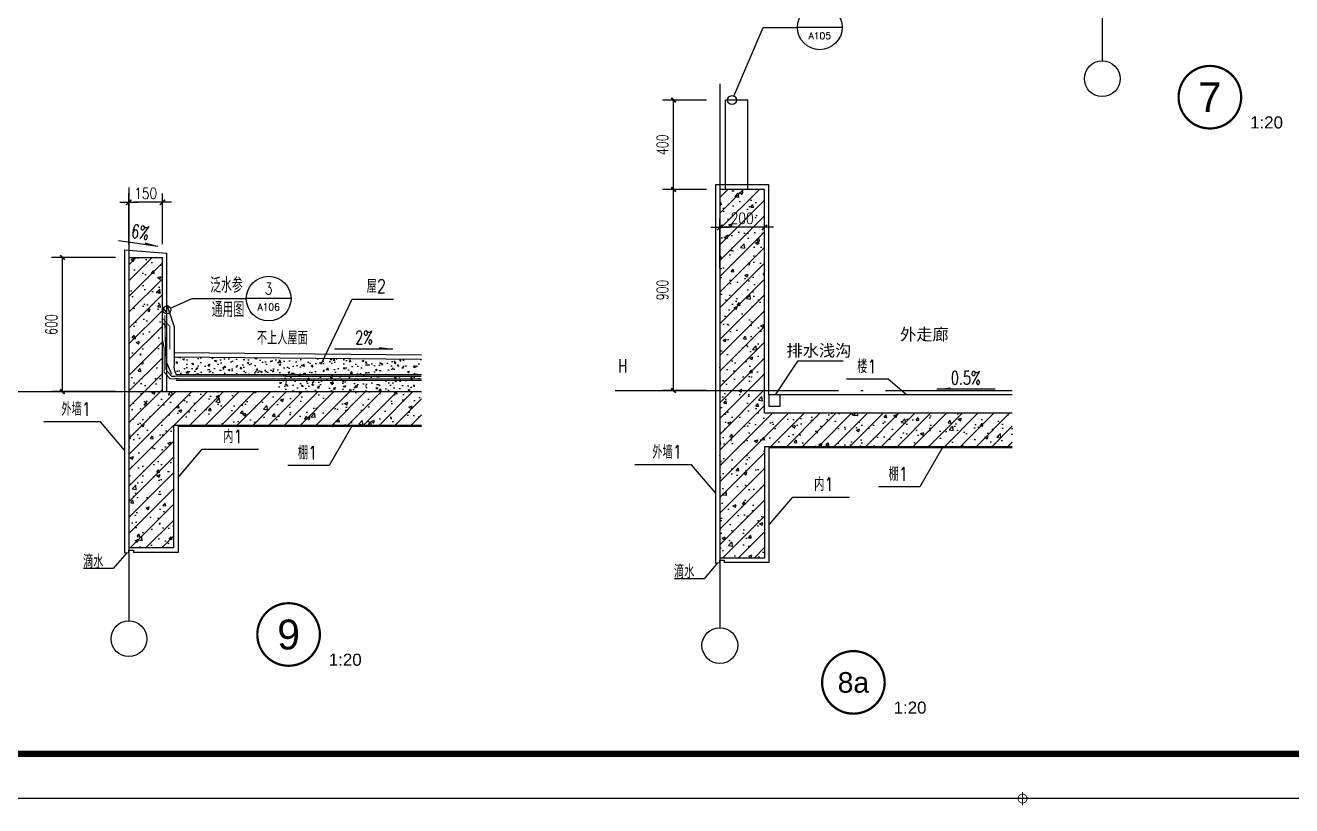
# Model space of a CAD drawing. Extents: x 447078 to 1776277, y 243534 to 519428.
# Drawn here: x 522942 to 528609, y 300907 to 304400 of the extents above; entities that cross this region are included whole.
import ezdxf
from ezdxf.enums import TextEntityAlignment as Align

# ---------------------------------------------------------------- set-up
doc = ezdxf.new("R2010")
doc.units = 0
doc.header["$LTSCALE"] = 1000
doc.header["$MEASUREMENT"] = 0
doc.linetypes.add('DASH', pattern=[0.35, 0.25, -0.1])
doc.linetypes.add('DOTE', pattern=[2.42, 2, -0.2, 0.02, -0.2])
doc.layers.get('Defpoints').update_dxf_attribs({"color": 2, "lineweight": 15})
for name, color, linetype in [('A-HRAL', 104, 'Continuous'), ('A-SURF', 6, 'Continuous'), ('A-WALL', 140, 'Continuous'), ('AXIS_TEXT', 7, 'Continuous'), ('COLUMN', 210, 'Continuous'), ('DIM_IDEN', 3, 'Continuous'), ('DIM_SYMB', 3, 'Continuous'), ('DOTE', 10, 'DOTE'), ('G-0-XREF', 2, 'Continuous'), ('G-GRID-DIMS', 123, 'Continuous'), ('PUB_DIM', 3, 'Continuous'), ('PUB_TEXT', 7, 'Continuous'), ('SURFACE', 6, 'Continuous'), ('Visible_line', 135, 'Continuous'), ('WALL', 130, 'Continuous'), ('图框CCDI_B0GA1+0.00$0$G-BORD', 3, 'Continuous'), ('填充', 8, 'Continuous'), ('节点大样$0$ANNO-TEXT', 33, 'Continuous')]:
    doc.layers.add(name, color=color, linetype=linetype)
doc.styles.add('_TCH_DIM', font='SIMPLEX', dxfattribs={"bigfont": 'GBCBIG'})
doc.styles.add('_TCH_DIM_T3', font='SIMPLEX', dxfattribs={"width": 0.705882, "bigfont": 'GBCBIG'})
doc.styles.add('_TCH_LABEL', font='COMPLEX', dxfattribs={"bigfont": 'GBCBIG'})
doc.styles.add('C-D_T0G_01', font='')
doc.styles.add('CCDI_T_G01', font='')
doc.styles.add('CCDI_T_G02', font='simplex.shx', dxfattribs={"width": 0.8, "bigfont": 'zjdz.shx'})
doc.styles.add('COMPLEX', font='COMPLEX')
doc.styles.get("Standard").update_dxf_attribs({"font": 'simsun.ttc'})
doc.styles.add('节点大样$0$CCDI-TOG-02', font='simplex.shx', dxfattribs={"width": 0.8, "bigfont": 'zjdz.shx'})
doc.styles.get('C-D_T0G_01').set_extended_font_data('Arial')
doc.styles.get('CCDI_T_G01').set_extended_font_data('Arial')
doc.dimstyles.new('_TCH_ARCH&&20', dxfattribs={"dimtxt": 51, "dimasz": 20, "dimexe": 50, "dimexo": 60, "dimgap": 24.5, "dimtad": 1, "dimdec": 0, "dimzin": 0, "dimdsep": 46, "dimtxsty": '_TCH_DIM_T3', "dimblk": 'ARCHTICK', "dimcen": 0.09, "dimclrt": 7, "dimazin": 2, "dimtfac": 1, "dimtdec": 0, "dimtix": 1, "dimtmove": 2, "dimatfit": 3, "dimfxl": 1, "dimtolj": 1, "dimtzin": 0, "dimarcsym": 0})
doc.dimstyles.new('CCDI_DIMN_20$0', dxfattribs={"dimscale": 0.2, "dimtxt": 250, "dimasz": 100, "dimexe": 200, "dimexo": 300, "dimgap": 75, "dimtad": 1, "dimdec": 0, "dimzin": 0, "dimdsep": 46, "dimtxsty": 'CCDI_T_G02', "dimblk": 'TICK-3', "dimcen": 0, "dimclrd": 256, "dimclre": 256, "dimclrt": 7, "dimazin": 0, "dimtfac": 0.5, "dimtdec": 0, "dimtix": 1, "dimtmove": 2, "dimatfit": 0, "dimldrblk": 'TICK-arow', "dimfxl": 200, "dimtvp": 1, "dimtolj": 1, "dimtzin": 0, "dimlwd": -1, "dimlwe": -1, "dimarcsym": 0})

# ---------------------------------------------------------------- blocks, each defined once
blk = doc.blocks.new('_AXISO')
blk.add_circle((0, 0), 0.5)
at = {"layer": 'AXIS_TEXT', "style": 'COMPLEX', "width": 1.041667}
blk.add_attdef('A', text='', height=0.56, dxfattribs=at).set_placement((-0.25, -0.28), (0.25, -0.28), align=Align.FIT)
blk = doc.blocks.new('图框CCDI_B0GA1+0.00$0$MidPoitent')
at = {"const_width": 0.18}
for points in [[(-1.5, 0), (1.5, 0)], [(0, -1.5), (0, 1.5)]]:
    blk.add_lwpolyline(points, dxfattribs=at)
blk.add_lwpolyline([(0, -1, 1), (0, 1, 1), (0, -1, 1)], format="xyb", dxfattribs=at)
blk = doc.blocks.new('图框CCDI_B0GA1+0.00')
at = {"layer": '图框CCDI_B0GA1+0.00$0$G-BORD'}
blk.add_lwpolyline([(0, 59400), (84100, 59400), (84100, 0), (0, 0)], close=True, dxfattribs=at)
at = {"layer": '图框CCDI_B0GA1+0.00$0$G-BORD', "const_width": 140}
blk.add_lwpolyline([(3300, 58400), (83100, 58400), (83100, 1000), (3300, 1000)], close=True, dxfattribs=at)
at = {"layer": '图框CCDI_B0GA1+0.00$0$G-BORD', "xscale": 100, "yscale": 100, "zscale": 100}
blk.add_blockref('图框CCDI_B0GA1+0.00$0$MidPoitent', (42050, 0), dxfattribs=at)
blk = doc.blocks.new('TICK-3')
blk.add_line((2, 0), (-2, 0))
at = {"const_width": 0.3}
blk.add_lwpolyline([(0.6, 0.6), (-0.6, -0.6)], dxfattribs=at)
blk = doc.blocks.new('*D3683')
at = {"layer": 'Defpoints', "color": 0}
for p in [(523405.2, 303608.2), (523405.2, 303360.9), (523555.2, 303360.9)]:
    blk.add_point(p, dxfattribs=at)
at = {"layer": 'PUB_DIM'}
for p, q in [((523405.2, 303420.9), (523405.2, 303648.2)), ((523555.2, 303420.9), (523555.2, 303648.2)), ((523535.2, 303608.2), (523425.2, 303608.2))]:
    blk.add_line(p, q, dxfattribs=at)
at = {"layer": 'PUB_DIM', "xscale": 20, "yscale": 20, "zscale": 20, "rotation": 180}
blk.add_blockref('TICK-3', (523405.2, 303608.2), dxfattribs=at)
at = {"layer": 'PUB_DIM', "xscale": 20, "yscale": 20, "zscale": 20}
blk.add_blockref('TICK-3', (523555.2, 303608.2), dxfattribs=at)
at = {"layer": 'PUB_DIM', "color": 7, "insert": (523480.2, 303648.2), "char_height": 50, "attachment_point": 5, "style": 'CCDI_T_G02'}
blk.add_mtext('\\A1;150', dxfattribs=at)
blk = doc.blocks.new('TICK-arow')
blk.add_line((-1, 0), (0, 0))
blk.add_lwpolyline([(0, 0, 0, 1, 0), (-3, 0, 0, 0, 0)], format="xyseb")
blk = doc.blocks.new('*D3673')
at = {"layer": 'Defpoints', "color": 0}
for p in [(526050, 303496.3), (526050, 303253.5), (526250, 303253.5)]:
    blk.add_point(p, dxfattribs=at)
at = {"layer": 'PUB_DIM'}
for p, q in [((526050, 303313.5), (526050, 303536.3)), ((526250, 303313.5), (526250, 303536.3)), ((526230, 303496.3), (526070, 303496.3))]:
    blk.add_line(p, q, dxfattribs=at)
at = {"layer": 'PUB_DIM', "xscale": 20, "yscale": 20, "zscale": 20, "rotation": 180}
blk.add_blockref('TICK-3', (526050, 303496.3), dxfattribs=at)
at = {"layer": 'PUB_DIM', "xscale": 20, "yscale": 20, "zscale": 20}
blk.add_blockref('TICK-3', (526250, 303496.3), dxfattribs=at)
at = {"layer": 'PUB_DIM', "color": 7, "insert": (526150, 303536.3), "char_height": 50, "attachment_point": 5, "style": 'CCDI_T_G02'}
blk.add_mtext('\\A1;200', dxfattribs=at)
blk = doc.blocks.new('_ArchTick')
at = {"color": 0, "linetype": 'ByBlock', "const_width": 0.4}
blk.add_lwpolyline([(-0.5, -0.5), (0.5, 0.5)], dxfattribs=at)
blk = doc.blocks.new('*D4940')
at = {"layer": 'Defpoints', "color": 0}
for p in [(525842.8, 303665.7), (526050, 303665.7), (526050, 302765.7)]:
    blk.add_point(p, dxfattribs=at)
at = {"layer": 'PUB_DIM', "color": 0, "lineweight": -2}
for p, q in [((525990, 303665.7), (525792.8, 303665.7)), ((525842.8, 302765.7), (525842.8, 303665.7)), ((525990, 302765.7), (525792.8, 302765.7))]:
    blk.add_line(p, q, dxfattribs=at)
at = {"layer": 'PUB_DIM', "color": 0, "lineweight": -2, "xscale": 20, "yscale": 20, "zscale": 20}
for p, rotation in [((525842.8, 303665.7), 90), ((525842.8, 302765.7), 270)]:
    blk.add_blockref('_ArchTick', p, dxfattribs=dict(at, rotation=rotation))
at = {"layer": 'PUB_DIM', "color": 7, "insert": (525792.8, 303215.7), "char_height": 51, "attachment_point": 5, "rotation": 90, "style": '_TCH_DIM_T3'}
blk.add_mtext('\\A1;900', dxfattribs=at)
blk = doc.blocks.new('*D4941')
at = {"layer": 'Defpoints', "color": 0}
for p in [(525842.8, 304065.7), (526050, 304065.7), (526050, 303665.7)]:
    blk.add_point(p, dxfattribs=at)
at = {"layer": 'PUB_DIM', "color": 0, "lineweight": -2}
for p, q in [((525990, 304065.7), (525792.8, 304065.7)), ((525842.8, 303665.7), (525842.8, 304065.7)), ((525990, 303665.7), (525792.8, 303665.7))]:
    blk.add_line(p, q, dxfattribs=at)
at = {"layer": 'PUB_DIM', "color": 0, "lineweight": -2, "xscale": 20, "yscale": 20, "zscale": 20}
for p, rotation in [((525842.8, 304065.7), 90), ((525842.8, 303665.7), 270)]:
    blk.add_blockref('_ArchTick', p, dxfattribs=dict(at, rotation=rotation))
at = {"layer": 'PUB_DIM', "color": 7, "insert": (525792.8, 303865.7), "char_height": 51, "attachment_point": 5, "rotation": 90, "style": '_TCH_DIM_T3'}
blk.add_mtext('\\A1;400', dxfattribs=at)
blk = doc.blocks.new('*D5002')
at = {"layer": 'Defpoints', "color": 0}
for p in [(523108, 303360.9), (523405.2, 303360.9), (523405.2, 302760.9)]:
    blk.add_point(p, dxfattribs=at)
at = {"layer": 'PUB_DIM', "color": 0, "lineweight": -2}
for p, q in [((523345.2, 303360.9), (523058, 303360.9)), ((523108, 302760.9), (523108, 303360.9)), ((523345.2, 302760.9), (523058, 302760.9))]:
    blk.add_line(p, q, dxfattribs=at)
at = {"layer": 'PUB_DIM', "color": 0, "lineweight": -2, "xscale": 20, "yscale": 20, "zscale": 20}
for p, rotation in [((523108, 303360.9), 90), ((523108, 302760.9), 270)]:
    blk.add_blockref('_ArchTick', p, dxfattribs=dict(at, rotation=rotation))
at = {"layer": 'PUB_DIM', "color": 7, "insert": (523058, 303060.9), "char_height": 51, "attachment_point": 5, "rotation": 90, "style": '_TCH_DIM_T3'}
blk.add_mtext('\\A1;600', dxfattribs=at)

msp = doc.modelspace()

# ---------------------------------------------------------------- hatches: boundary and pattern name
at = {"layer": 'DIM_SYMB'}
for points in [[(523535.3, 303412.3), (523475.9, 303420.7), (523477.1, 303428.6)], [(524586.5, 302952), (524526.5, 302952), (524526.5, 302960)], [(527021.6, 302771.4), (527081.6, 302771.4), (527081.6, 302779.4)]]:
    msp.add_hatch(color=256, dxfattribs=at).paths.add_polyline_path(points)
at = {"layer": 'G-0-XREF', "ltscale": 5}
h = msp.add_hatch(dxfattribs=at)
h.set_pattern_fill('钢筋混凝土', color=8, scale=20)
h.set_pattern_definition([(45, (-825882.5, -306335.125), (-35.355339, 35.355339), []), (50, (-825882.5, -306335.13), (143.4520365, -12.550427), [15, -165]), (355, (-825882.5, -306335.13), (-27.750267, 150.438427), [12, -132]), (100.4514, (-825870.55, -306336.17), (115.701876, 137.887908), [12.748038, -140.228422]), (46.1842, (-825882.5, -306295.13), (213.44821, -33.103803), [22.5, -247.5]), (96.6356, (-825864.71, -306297.88), (186.93254, 194.823574), [19.122058, -210.3426]), (351.1842, (-825882.5, -306295.13), (186.93239, 194.82372), [18, -198]), (21, (-825862.5, -306305.13), (119.38141, -80.523778), [15, -165]), (326, (-825862.5, -306305.13), (48.663066, 145.030009), [12, -132]), (71.4514, (-825852.55, -306311.84), (168.044526, 64.506099), [12.748038, -140.228422]), (37.5, (-825882.5, -306335.125), (2.431971, 66.5787708), [0, -130.4, 0, -134, 0, -132.5]), (7.5, (-825882.5, -306335.125), (52.6139075, 78.8823424), [0, -76.4, 0, -127.4, 0, -50.5]), (327.5, (-825927.1, -306335.125), (106.7644872, -4.5109743), [0, -50, 0, -156, 0, -207]), (317.5, (-825947.1, -306335.13), (116.637234, 20.0209965), [0, -65, 0, -103.6, 0, -147])])
h.paths.add_polyline_path([(526250, 303665.7), (526250, 302765.7), (526050, 302765.7), (526050, 303665.7)])
h.paths.add_polyline_path([(526050, 302765.7), (526050, 302865.7)], flags=16)
h.paths.add_polyline_path([(526050, 302765.7), (526050, 302015.7)], flags=17)
h.paths.add_polyline_path([(527359, 302665.7), (527359, 302515.7), (526250, 302515.7), (526250, 302015.7), (526050, 302015.7), (526050, 302765.7), (526250, 302765.7), (526250, 302665.7)])
h = msp.add_hatch(dxfattribs=at)
h.set_pattern_fill('钢筋混凝土', color=8, scale=20)
h.set_pattern_definition([(45, (-828527.32, -309889.95), (-35.355339, 35.355339), []), (50, (-828527.32, -309889.95), (143.4520365, -12.550427), [15, -165]), (355, (-828527.32, -309889.95), (-27.750267, 150.438427), [12, -132]), (100.4514, (-828515.37, -309891), (115.701876, 137.887908), [12.748038, -140.228422]), (46.1842, (-828527.32, -309849.95), (213.44821, -33.103803), [22.5, -247.5]), (96.6356, (-828509.53, -309852.7), (186.93254, 194.823574), [19.122058, -210.3426]), (351.1842, (-828527.32, -309849.95), (186.93239, 194.82372), [18, -198]), (21, (-828507.32, -309859.95), (119.38141, -80.523778), [15, -165]), (326, (-828507.32, -309859.95), (48.663066, 145.030009), [12, -132]), (71.4514, (-828497.37, -309866.66), (168.044526, 64.506099), [12.748038, -140.228422]), (37.5, (-828527.32, -309889.95), (2.431971, 66.5787708), [0, -130.4, 0, -134, 0, -132.5]), (7.5, (-828527.32, -309889.95), (52.6139075, 78.8823424), [0, -76.4, 0, -127.4, 0, -50.5]), (327.5, (-828571.92, -309889.95), (106.7644872, -4.5109743), [0, -50, 0, -156, 0, -207]), (317.5, (-828591.92, -309889.95), (116.637234, 20.0209965), [0, -65, 0, -103.6, 0, -147])])
edge = h.paths.add_edge_path()
edge.add_line((523437.3, 303360.9), (523505.2, 302060.9))
edge.add_line((523405.2, 302060.9), (523405.2, 303360.9))
h.paths.add_polyline_path([(524714.2, 302760.9), (524714.2, 302610.9), (523605.2, 302610.9), (523605.2, 302060.9), (523505.2, 302060.9), (523437.3, 303360.9), (523555.2, 303360.9), (523555.2, 302760.9)])
at = {"layer": '填充'}
h = msp.add_hatch(dxfattribs=at)
h.set_pattern_fill('混凝土', color=256, scale=10, angle=360, style=0)
h.set_pattern_definition([(50, (-1186656.86, -495267.147), (71.7260183, -6.2752135), [7.5, -82.5]), (355, (-1186656.86, -495267.15), (-13.8751334, 75.2192134), [6, -66]), (100.4514, (-1186650.885, -495267.67), (57.8509382, 68.9439542), [6.374019, -70.1142112]), (46.1842, (-1186656.86, -495247.15), (106.724105, -16.5519014), [11.25, -123.75]), (96.6356, (-1186647.97, -495248.53), (93.4662706, 97.411787), [9.561029, -105.1713]), (351.1842, (-1186656.86, -495247.15), (93.4661945, 97.41186), [9, -99]), (21, (-1186646.86, -495252.147), (59.6907052, -40.261889), [7.5, -82.5]), (326, (-1186646.86, -495252.15), (24.3315332, 72.5150045), [6, -66]), (71.4514, (-1186641.89, -495255.5), (84.0222629, 32.2530497), [6.374019, -70.1142112]), (37.5, (-1186656.862, -495267.147), (1.21598553, 33.2893854), [0, -65.2, 0, -67, 0, -66.25]), (7.5, (-1186656.862, -495267.147), (26.30695374, 39.4411712), [0, -38.2, 0, -63.7, 0, -25.25]), (327.5, (-1186679.162, -495267.147), (53.3822436, -2.25548717), [0, -25, 0, -78, 0, -103.5]), (317.5, (-1186689.16, -495267.147), (58.3186169, 10.0104982), [0, -32.5, 0, -51.8, 0, -73.5])])
h.paths.add_polyline_path([(524714.2, 302904.6), (524714.2, 302837.5), (523617.2, 302837.8), (523617.2, 302914.9)])
h = msp.add_hatch(dxfattribs=at)
h.set_pattern_fill('混凝土', color=256, scale=10, angle=360, style=0)
h.set_pattern_definition([(50, (-1311471.99, -2132870.64), (71.7260183, -6.2752135), [7.5, -82.5]), (355, (-1311471.99, -2132870.64), (-13.8751334, 75.2192134), [6, -66]), (100.4514, (-1311466.01, -2132871.16), (57.8509382, 68.9439542), [6.374019, -70.1142112]), (46.1842, (-1311471.99, -2132850.64), (106.7241049, -16.5519014), [11.25, -123.75]), (96.6356, (-1311463.1, -2132852.02), (93.4662706, 97.411787), [9.5610288, -105.1713]), (351.1842, (-1311471.99, -2132850.64), (93.4661945, 97.41186), [9, -99]), (21, (-1311461.99, -2132855.64), (59.6907052, -40.2618891), [7.5, -82.5]), (326, (-1311461.99, -2132855.64), (24.3315332, 72.5150045), [6, -66]), (71.4514, (-1311457.015, -2132858.996), (84.0222629, 32.2530497), [6.374019, -70.1142112]), (37.5, (-1311471.99, -2132870.64), (1.21598553, 33.28938538), [0, -65.2, 0, -67, 0, -66.25]), (7.5, (-1311471.99, -2132870.64), (26.30695374, 39.4411712), [0, -38.2, 0, -63.7, 0, -25.25]), (327.5, (-1311494.29, -2132870.64), (53.38224362, -2.25548717), [0, -25, 0, -78, 0, -103.5]), (317.5, (-1311504.29, -2132870.64), (58.3186169, 10.0104982), [0, -32.5, 0, -51.8, 0, -73.5])])
h.paths.add_polyline_path([(524714.2, 302828.6), (524714.2, 302760.9), (524066.1, 302760.9), (524066.1, 302839.1)])

# ---------------------------------------------------------------- linework, layer by layer
at = {"color": 8}
for p, q in [((523575.2, 303362), (523575.2, 303378.9)), ((523575.2, 303047.7, 0), (523555.1, 303068.3, 0))]:
    msp.add_line(p, q, dxfattribs=at)
at = {"const_width": 4, "elevation": 0}
msp.add_lwpolyline([(523588.2, 302950.1), (523588.2, 303053.2), (523555.6, 303088.5), (523555.6, 303125.3)], dxfattribs=at)
at = {"layer": 'A-HRAL'}
for p, q in [((526075, 303665.7), (526075, 304065.7)), ((526175, 304065.7), (526075, 304065.7)), ((526175, 303665.7), (526175, 304065.7))]:
    msp.add_line(p, q, dxfattribs=at)
at = {"layer": 'A-SURF'}
for p, q in [((526030, 303685.7), (526030, 301993.4)), ((526270, 303685.7), (526030, 303685.7)), ((526270, 302745.7), (526270, 303685.7)), ((523385.2, 303396), (523575.2, 303380.9)), ((523385.2, 303396), (523385.2, 302038.6)), ((523575.2, 302760.9), (523575.2, 303380.9)), ((527359, 302745.7), (526270, 302745.7)), ((523625.2, 302605.9), (524714.2, 302605.9)), ((523625.2, 302605.9), (523625.2, 302040.9)), ((526270, 302510.7), (527359, 302510.7)), ((526270, 302510.7), (526270, 301995.7)), ((523625.2, 302040.9), (523425.2, 302040.9)), ((526270, 301995.7), (526070, 301995.7))]:
    msp.add_line(p, q, dxfattribs=at)
for points in [[(526270, 302745.7), (526270, 302695.7), (526320, 302695.7), (526320, 302745.7)], [(523385.2, 302038.6), (523405.2, 302040.9), (523405.2, 302050.9), (523425.2, 302050.9), (523425.2, 302040.9)], [(526030, 301993.4), (526050, 301995.7), (526050, 302005.7), (526070, 302005.7), (526070, 301995.7)]]:
    msp.add_lwpolyline(points, dxfattribs=at)
at = {"layer": 'A-WALL'}
for p, q in [((526050, 303665.7), (526050, 302015.7)), ((526250, 303665.7), (526050, 303665.7)), ((526250, 302665.7), (526250, 303665.7)), ((523405.2, 303360.9), (523555.2, 303360.9)), ((523405.2, 303360.9), (523405.2, 302060.9)), ((523555.2, 302760.9), (523555.2, 303360.9)), ((523555.2, 302760.9), (524714.2, 302760.9)), ((526250, 302665.7), (527359, 302665.7)), ((523605.2, 302610.9), (524714.2, 302610.9)), ((523605.2, 302610.9), (523605.2, 302060.9)), ((526250, 302515.7), (527359, 302515.7)), ((526250, 302515.7), (526250, 302015.7)), ((523605.2, 302060.9), (523405.2, 302060.9)), ((526250, 302015.7), (526050, 302015.7))]:
    msp.add_line(p, q, dxfattribs=at)
at = {"layer": 'COLUMN'}
msp.add_line((524714.2, 302811, 0), (523617.2, 302811.1, 0), dxfattribs=at)
at = {"layer": 'DIM_IDEN'}
for p, q in [((526112.4, 304083.9), (526243.4, 304391.2)), ((526243.4, 304391.2), (526397.4, 304391.2)), ((526597.4, 304391.2), (526397.4, 304391.2)), ((523591.9, 303133.9), (523688.9, 303177.1)), ((523688.9, 303177.1), (523930.7, 303177.1)), ((524130.7, 303177.1), (523930.7, 303177.1))]:
    msp.add_line(p, q, dxfattribs=at)
at = {"layer": 'DIM_IDEN', "const_width": 10}
for points in [[(528383.3, 304078.6, 1), (528103.3, 304078.6, 1)], [(524259.9, 301673.7, 1), (523979.9, 301673.7, 1)], [(526787.8, 301459.3, 1), (526507.8, 301459.3, 1)]]:
    msp.add_lwpolyline(points, format="xyb", close=True, dxfattribs=at)
at = {"layer": 'DIM_IDEN'}
for centre, radius in [((526497.4, 304391.2), 100), ((526104.6, 304065.7), 19.8), ((524030.7, 303177.1), 100), ((523575.6, 303126.6), 17.8)]:
    msp.add_circle(centre, radius, dxfattribs=at)
at = {"layer": 'DIM_SYMB'}
for points in [[(523359.3, 303437.3), (523535.3, 303412.3)], [(524325.6, 302952), (524586.5, 302952)], [(527282.5, 302771.4), (527021.6, 302771.4)]]:
    msp.add_lwpolyline(points, dxfattribs=at)
at = {"layer": 'DOTE', "color": 1, "ltscale": 0.5}
for p, q in [((526050, 304137.8), (526050, 301935.9)), ((523405.2, 303674.7), (523405.2, 301966.3)), ((522670.8, 302760.9), (524714.2, 302760.9)), ((525581.4, 302765.7), (527359, 302765.7))]:
    msp.add_line(p, q, dxfattribs=at)
at = {"layer": 'G-GRID-DIMS'}
for p, q in [((527761.5, 304482.1), (527761.5, 304241.4)), ((523405.2, 301975.2), (523405.2, 301734.5)), ((526050, 301944.7), (526050, 301704.1))]:
    msp.add_line(p, q, dxfattribs=at)
at = {"layer": 'SURFACE', "linetype": 'DASH', "ltscale": 0.3, "const_width": 5, "elevation": 0}
for points in [[(523617.2, 302829.6), (523596.1, 302829.1), (523571.4, 302859.3), (523565.6, 303102.6)], [(523563.4, 302953.4), (523555.1, 302994.4)], [(523617.2, 302818.6), (523589.4, 302818.1), (523563.4, 302847.3), (523563.4, 302953.4)], [(523617.2, 302829.6), (524714.2, 302829.3)], [(523617.2, 302818.5), (524714.2, 302818.3)]]:
    msp.add_lwpolyline(points, dxfattribs=at)
at = {"layer": 'Visible_line'}
for p, q in [((523575.2, 302940.9, 0), (523575.2, 303378.9, 0)), ((523575.2, 303149.3), (523608.1, 303051)), ((523608.1, 303051), (523608.1, 302883.3, 0)), ((523597.3, 302837.2, 0), (523575.5, 302889.6, 0)), ((524714.2, 302924.4, 0), (523608.1, 302934.6, 0)), ((524714.2, 302904.5, 0), (523608.1, 302915, 0)), ((523617.2, 302837.8, 0), (524714.2, 302837.5, 0))]:
    msp.add_line(p, q, dxfattribs=at)
msp.add_arc((523668.1, 302871.6, 0), 61.2, 168.9854, 213.6338, dxfattribs=at)
at = {"layer": 'WALL'}
for p, q in [((523575.6, 303113.2, 0), (523555.1, 303140.7, 0)), ((523575.6, 303070.8, 0), (523575.6, 303113.2, 0))]:
    msp.add_line(p, q, dxfattribs=at)
at = {"layer": '节点大样$0$ANNO-TEXT'}
for points in [[(524266.4, 302883.9), (524403.8, 303175.3), (524589.1, 303175.3)], [(526602.1, 302896.5), (526397.7, 302896.5), (526297.3, 302745.7)], [(526885.4, 302745.7), (526802.9, 302815.9), (526617.6, 302815.9)], [(523385.2, 302499.1), (523278, 302624.9), (523024.7, 302624.9)], [(524402.9, 302605.9), (524301.5, 302429.7), (524116.2, 302429.7)], [(523625.2, 302376.8), (523732.4, 302502.6), (523985.8, 302502.6)], [(527046.9, 302510.7), (526945.5, 302334.5), (526760.2, 302334.5)], [(526030, 302307.3), (525922.9, 302433.1), (525669.5, 302433.1)], [(526270, 302162.8), (526377.2, 302288.6), (526630.6, 302288.6)], [(523395.2, 302039.8), (523335.3, 301968.4), (523201.6, 301968.4)], [(526040, 301994.6), (525980.1, 301923.3), (525846.4, 301923.3)]]:
    msp.add_lwpolyline(points, dxfattribs=at)

# ---------------------------------------------------------------- block references
at = {"layer": 'G-0-XREF', "xscale": 0.2, "yscale": 0.2, "zscale": 0.2}
msp.add_blockref('图框CCDI_B0GA1+0.00', (518994.8, 300939.2), dxfattribs=at)
at = {"layer": 'G-GRID-DIMS', "xscale": 160, "yscale": 160, "zscale": 160}
for p in [(527761.5, 304161.4), (523405.2, 301654.5), (526050, 301624.1)]:
    msp.add_blockref('_AXISO', p, dxfattribs=at)

# ---------------------------------------------------------------- texts
at = {"layer": 'PUB_TEXT', "style": '_TCH_LABEL'}
for s, height, p, p2 in [('A105', 30.05, (526447.3, 304338.5), (526547.5, 304338.5)), ('3', 52.2, (524013.3, 303195.6), (524048.1, 303195.6)), ('A106', 30.05, (523980.6, 303124.5), (524080.8, 303124.5))]:
    msp.add_text(s, height=height, dxfattribs=at).set_placement(p, p2, align=Align.FIT)
at = {"layer": 'PUB_TEXT', "style": 'C-D_T0G_01'}
for s, height, width, p, p2 in [('7', 132, 1.013131, (528191.3, 304012.6), (528295.2, 304012.6)), ('9', 133.7, 0.979292, (524069.1, 301606.8), (524170.8, 301606.8)), ('8a', 92.26, 0.979292, (526577.6, 301413.1), (526718, 301413.1))]:
    msp.add_text(s, height=height, dxfattribs=dict(at, width=width)).set_placement(p, p2, align=Align.FIT)
at = {"layer": 'PUB_TEXT'}
for s, height, style, p in [('1:20', 54.12, 'CCDI_T_G01', (528423.3, 303938.6)), ('泛水参', 67.52, '_TCH_DIM', (523768.9, 303203.3)), ('通用图', 67.52, '_TCH_DIM', (523775.6, 303094.3)), ('1:20', 54.12, 'CCDI_T_G01', (524299.9, 301533.7)), ('1:20', 54.12, 'CCDI_T_G01', (526827.8, 301319.3))]:
    msp.add_text(s, height=height, dxfattribs=dict(at, style=style)).set_placement(p)
at = {"layer": 'PUB_TEXT', "style": '_TCH_DIM', "width": 0.705882}
msp.add_text('6%', height=59.5, rotation=351.9004, dxfattribs=at).set_placement((523412.7, 303450.9))
for s, p in [('2%', (524418, 302973)), ('H', (525595.2, 302846.7)), ('0.5%', (527084, 302792.4))]:
    msp.add_text(s, height=59.5, dxfattribs=at).set_placement(p)
at = {"layer": '节点大样$0$ANNO-TEXT', "style": '节点大样$0$CCDI-TOG-02', "width": 0.8}
for s, p in [('屋2', (524469.3, 303202.9, 0)), ('不上人屋面', (523977.9, 302971.1)), ('楼1', (526664.6, 302843.5, 0)), ('外墙1', (523102.9, 302652.5, 0)), ('内1', (523827.3, 302530.2, 0)), ('棚1', (524161.4, 302457.3, 0)), ('外墙1', (525747.8, 302460.7, 0)), ('内1', (526472.1, 302316.2, 0)), ('棚1', (526805.3, 302362.1, 0)), ('滴水', (523200.1, 301971.2)), ('滴水', (525844.9, 301926))]:
    msp.add_text(s, height=60, dxfattribs=at).set_placement(p)
at = {"layer": '节点大样$0$ANNO-TEXT'}
for s, p in [('外走廊', (526856.9, 302990.4)), ('排水浅沟', (526348.5, 302918.1))]:
    msp.add_text(s, height=53.16, dxfattribs=at).set_placement(p)

# ---------------------------------------------------------------- dimensions: what is measured, and where the dimension line sits
at = {"layer": 'PUB_DIM'}
for p1, p2, distance, text, picture, middle in [((526050, 303665.7), (526050, 304065.7), 207.2, '400', '*D4941', (525792.8, 303865.7)), ((526050, 302765.7), (526050, 303665.7), 207.2, '900', '*D4940', (525792.8, 303215.7)), ((523405.2, 302760.9), (523405.2, 303360.9), 297.2, '600', '*D5002', (523058, 303060.9))]:
    dim = msp.add_aligned_dim(p1=p1, p2=p2, distance=distance, text=text, dimstyle='_TCH_ARCH&&20', dxfattribs=at)
    dim.commit()
    dim.dimension.update_dxf_attribs({"geometry": picture, "text_midpoint": middle})
for base, p1, p2, picture, middle in [((523405.2, 303608.2), (523555.2, 303360.9), (523405.2, 303360.9), '*D3683', (523480.2, 303648.2)), ((526050, 303496.3), (526250, 303253.5), (526050, 303253.5), '*D3673', (526150, 303536.3))]:
    dim = msp.add_linear_dim(base=base, p1=p1, p2=p2, dimstyle='CCDI_DIMN_20$0', dxfattribs=at)
    dim.commit()
    dim.dimension.update_dxf_attribs({"geometry": picture, "text_midpoint": middle})

doc.saveas('drawing.dxf')
